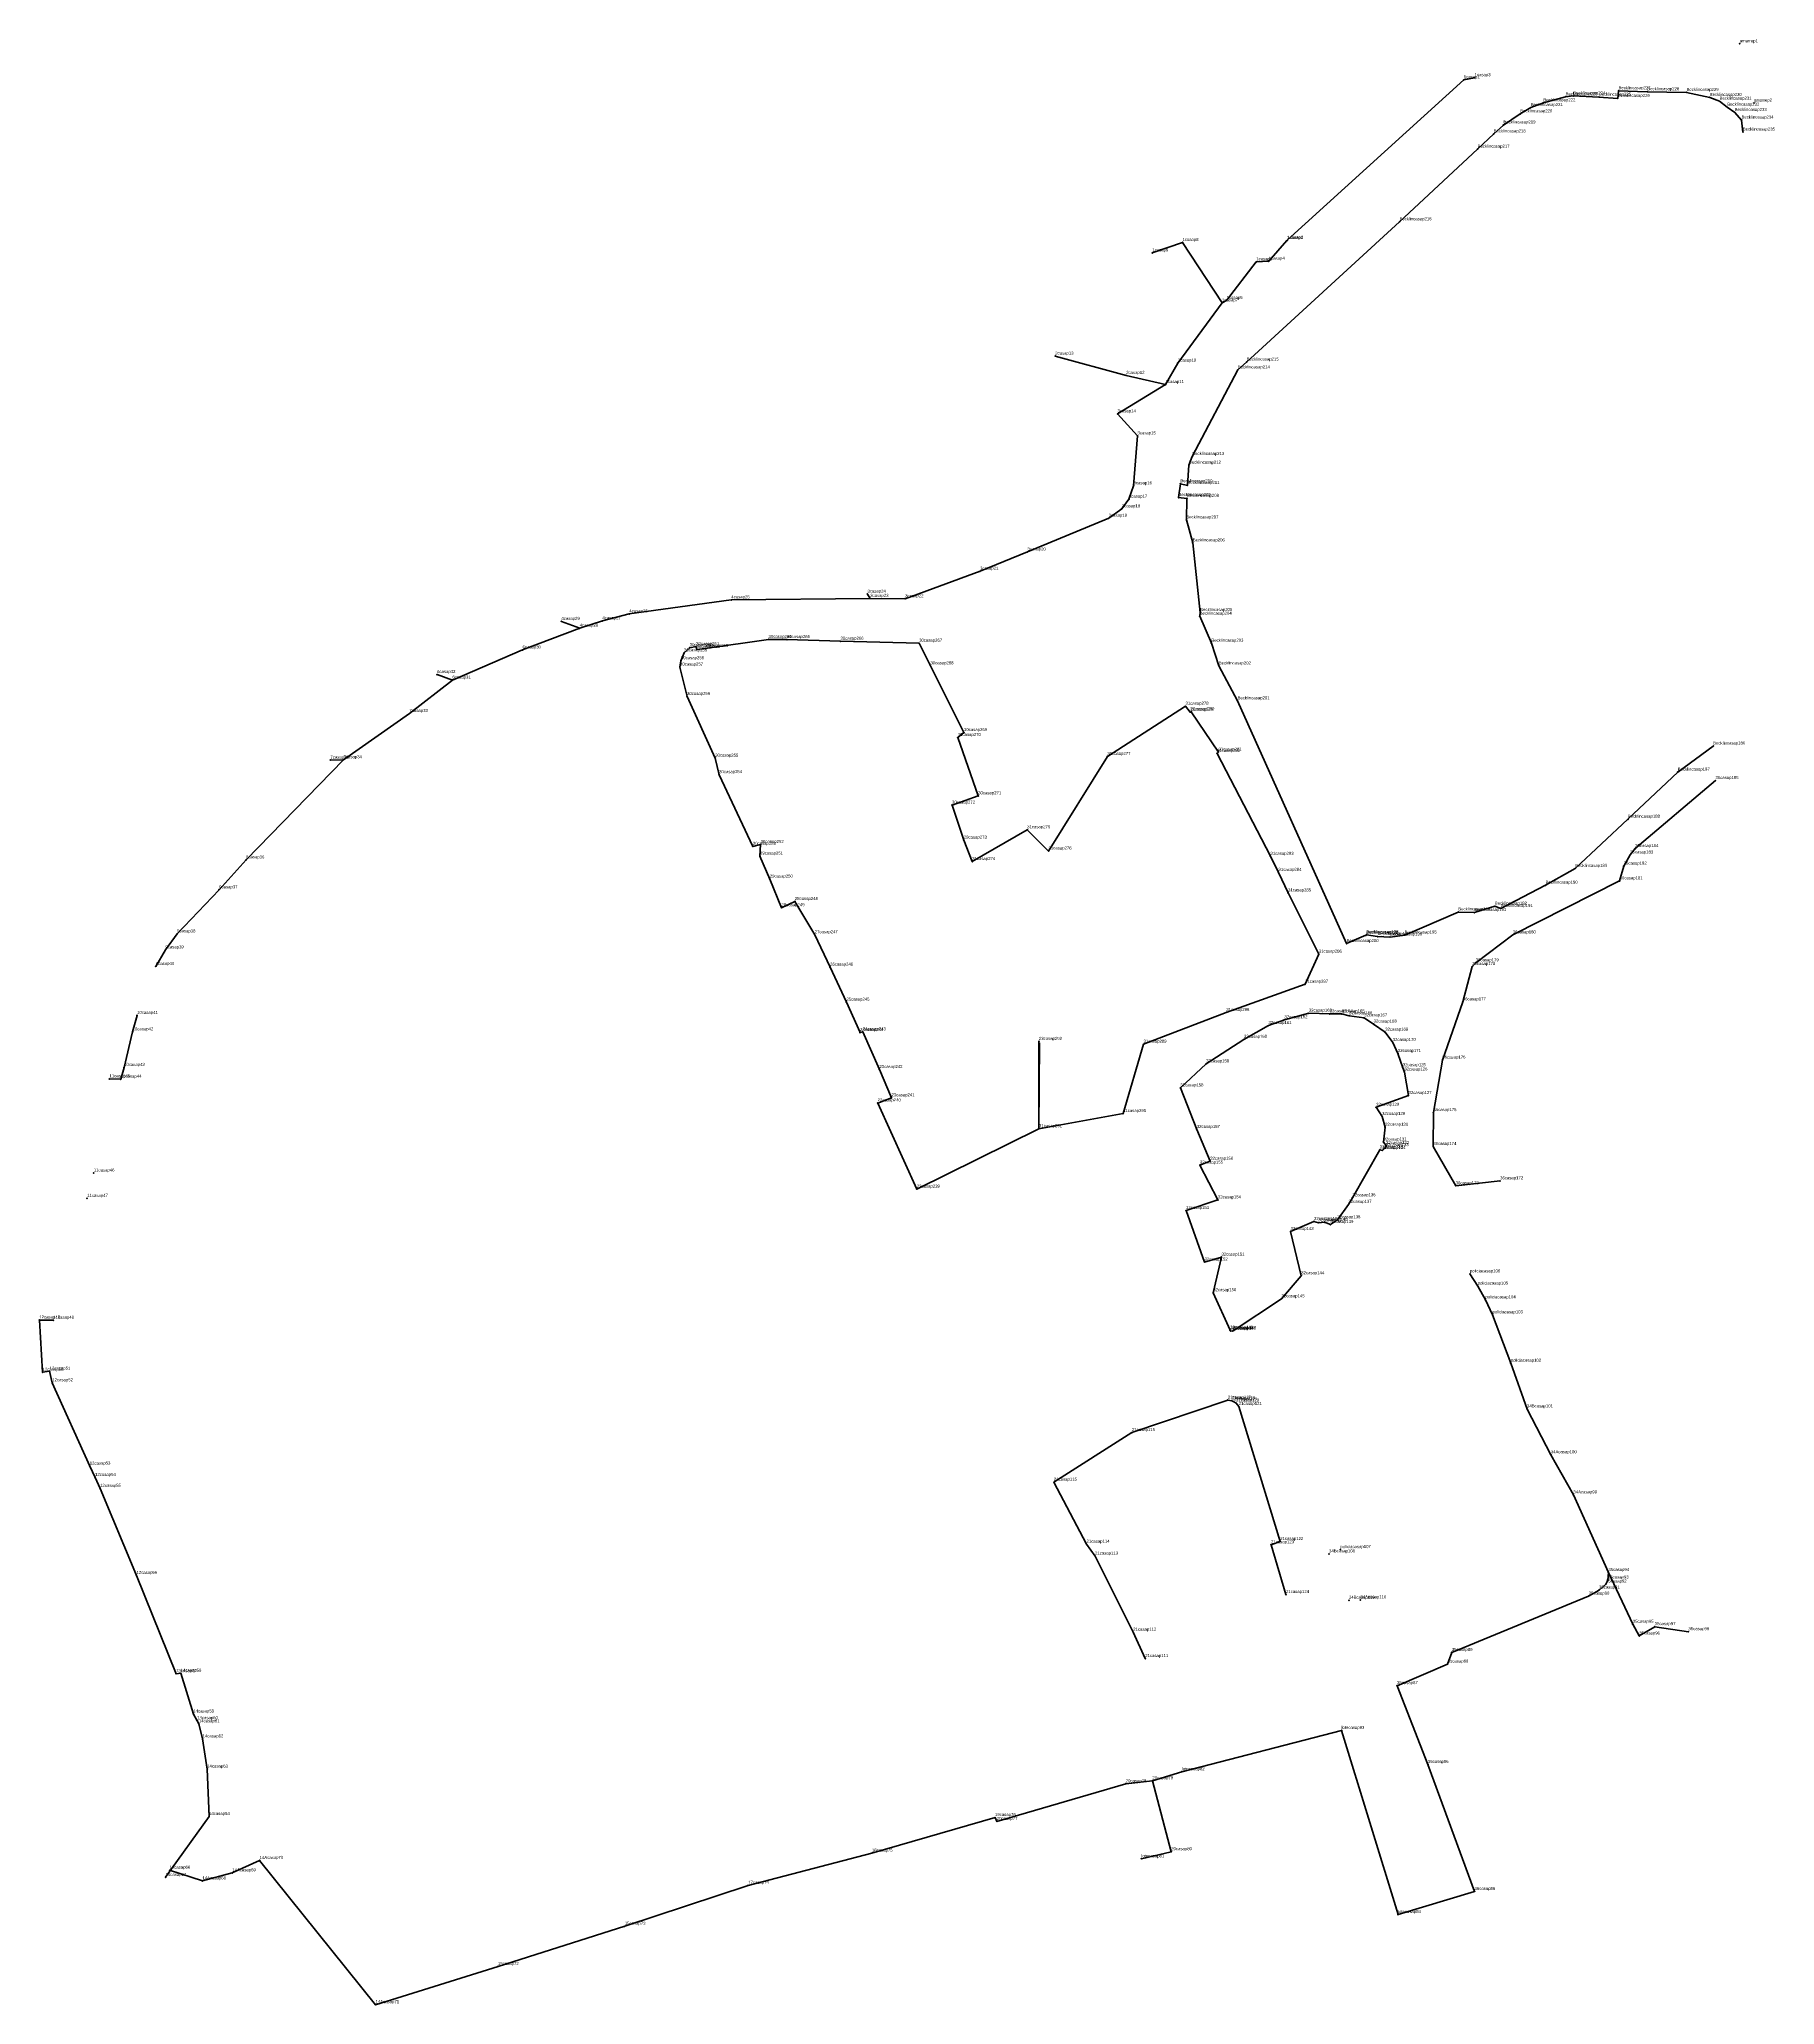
# Model space of a CAD drawing. Header units: millimetres. Extents: x 571067 to 574890, y 1333625 to 1334622.
# Drawn here: x 573800.6 to 574087.1, y 1334297.7 to 1334622.1 of the extents above; entities that cross this region are included whole.
import ezdxf

# ---------------------------------------------------------------- set-up
doc = ezdxf.new("R2010")
doc.units = ezdxf.units.MM
for name, color, linetype, lineweight in [('Line', 250, 'Continuous', 100), ('Point', 5, 'Continuous', 100), ('Point_Name', 1, 'Continuous', 100)]:
    doc.layers.add(name, color=color, linetype=linetype, lineweight=lineweight)
doc.styles.get("Standard").update_dxf_attribs({"font": 'arial.ttf'})

msp = doc.modelspace()

# ---------------------------------------------------------------- linework, layer by layer
at = {"layer": 'Line', "color": 0, "lineweight": 40}
for points in [[(573978.62, 1334560.26), (573986.55, 1334565.1)], [(573914.87, 1334529.55), (573937.79, 1334529.81)]]:
    msp.add_lwpolyline(points, dxfattribs=at)
for points in [[(574037.57, 1334615.76, 0), (574035.77, 1334615.4, 0), (574006.65, 1334588.92, 0), (574006.59, 1334588.88, 0), (574003.58, 1334585.45, 0), (574001.52, 1334585.36, 0), (573996.62, 1334578.99, 0), (573995.87, 1334578.57, 0), (573989.35, 1334588.56, 0), (573984.36, 1334586.84, 0)], [(574023.61, 1334473.91, 0), (574021.55, 1334473.97, 0), (574019.73, 1334474.28, 0), (574019.63, 1334474.2, 0), (574016.44, 1334472.83, 0), (573998.44, 1334512.89, 0), (573995.35, 1334518.65, 0), (573994.12, 1334522.41, 0), (573992.19, 1334526.86, 0), (573992.28, 1334527.46, 0), (573991.05, 1334538.96, 0), (573989.99, 1334542.75, 0), (573990.08, 1334546.32, 0), (573988.7, 1334546.45, 0), (573989.01, 1334548.73, 0), (573990.17, 1334548.46, 0), (573990.41, 1334551.8, 0), (573990.96, 1334553.23, 0), (573998.48, 1334567.51, 0), (573999.93, 1334568.82, 0), (574025.17, 1334591.97, 0), (574038.06, 1334603.97, 0), (574040.71, 1334606.47, 0), (574042.33, 1334607.95, 0), (574045.1, 1334609.77, 0), (574046.83, 1334610.82, 0), (574048.92, 1334611.62, 0), (574052.58, 1334612.61, 0), (574053.86, 1334612.76, 0), (574058.08, 1334612.55, 0), (574061.2, 1334612.34, 0), (574061.32, 1334613.61, 0), (574066.07, 1334613.44, 0), (574072.56, 1334613.33, 0), (574076.39, 1334612.5, 0), (574077.99, 1334611.88, 0), (574079.28, 1334610.89, 0), (574080.5, 1334610.02, 0), (574081.63, 1334608.77, 0), (574081.85, 1334606.79, 0)], [(573995.87, 1334578.57, 0), (573988.56, 1334568.64, 0), (573986.55, 1334565.1, 0), (573980.04, 1334566.62, 0), (573968.33, 1334569.81, 0)], [(573978.62, 1334560.26, 0), (573981.92, 1334556.62, 0), (573981.27, 1334548.39, 0), (573980.49, 1334546.18, 0), (573979.32, 1334544.6, 0), (573977.16, 1334543.03, 0), (573963.76, 1334537.47, 0), (573955.93, 1334534.3, 0), (573943.56, 1334529.75, 0), (573937.79, 1334529.81, 0), (573937.35, 1334530.52, 0)], [(573914.87, 1334529.55, 0), (573898.03, 1334527.24, 0), (573893.59, 1334526.1, 0), (573889.85, 1334524.87, 0), (573886.82, 1334526.01, 0)], [(573889.85, 1334524.87, 0), (573880.41, 1334521.29, 0), (573868.83, 1334516.32, 0), (573866.31, 1334517.23, 0)], [(573945.49, 1334432.29, 0), (573945.49, 1334432.29, 0), (573939.04, 1334446.51, 0), (573941.31, 1334447.36, 0), (573939.32, 1334452.02, 0), (573936.58, 1334458.26, 0), (573936.13, 1334458.14, 0), (573933.87, 1334463.15, 0), (573931.17, 1334468.93, 0), (573928.64, 1334474.29, 0), (573925.36, 1334479.78, 0), (573923.16, 1334478.75, 0), (573921.22, 1334483.48, 0), (573919.6, 1334487.27, 0), (573919.71, 1334489.19, 0), (573918.42, 1334488.88, 0), (573912.86, 1334500.71, 0), (573912.21, 1334503.44, 0), (573907.57, 1334513.62, 0), (573906.4, 1334518.47, 0), (573906.56, 1334519.52, 0), (573907.08, 1334520.8, 0), (573908, 1334521.67, 0), (573909.06, 1334521.84, 0), (573909.13, 1334521.36, 0), (573910.57, 1334521.53, 0), (573921.01, 1334523.03, 0), (573924.04, 1334523, 0), (573932.89, 1334522.73, 0), (573945.87, 1334522.41, 0), (573947.74, 1334518.68, 0), (573953.28, 1334507.65, 0), (573952.25, 1334506.84, 0), (573952.25, 1334506.84, 0)], [(573868.83, 1334516.32, 0), (573861.75, 1334510.8, 0), (573850.87, 1334503.17, 0), (573848.69, 1334503.12, 0)], [(573976.95, 1334503.72, 0), (573989.84, 1334512, 0), (573990.59, 1334511.03, 0), (573990.8, 1334511.09, 0), (573995.28, 1334504.44, 0), (573995.06, 1334504.22, 0), (574003.87, 1334487.23, 0), (574005.18, 1334484.58, 0), (574006.77, 1334481.19, 0), (574011.85, 1334471.09, 0), (574009.57, 1334466.11, 0), (573996.58, 1334461.46, 0), (573982.91, 1334456.21, 0), (573979.53, 1334444.76, 0)], [(573952.25, 1334506.84, 0), (573955.62, 1334497.21, 0), (573951.3, 1334495.68, 0), (573953.24, 1334489.91, 0)], [(574076.95, 1334505.44, 0), (574071.1, 1334501.13, 0), (574062.87, 1334493.35, 0), (574054.17, 1334485.24, 0), (574049.29, 1334482.47, 0), (574041.88, 1334478.63, 0), (574040.91, 1334479, 0), (574037.52, 1334477.95, 0), (574034.87, 1334478.04, 0), (574026.02, 1334474.24, 0), (574023.61, 1334473.91, 0)], [(573850.87, 1334503.17, 0), (573834.77, 1334486.63, 0)], [(573954.63, 1334486.36, 0), (573963.71, 1334491.62, 0), (573967.23, 1334488.11, 0), (573976.95, 1334503.72, 0)], [(574041.77, 1334433.66, 0), (574034.44, 1334432.84, 0), (574030.75, 1334439.33, 0), (574030.76, 1334444.92, 0), (574032.25, 1334453.6, 0), (574035.61, 1334463.2, 0), (574037.17, 1334469.03, 0), (574037.74, 1334469.65, 0), (574043.86, 1334474.26, 0), (574061.5, 1334483.18, 0), (574062.17, 1334485.61, 0), (574063.24, 1334487.45, 0), (574064.08, 1334488.5, 0), (574077.32, 1334499.73, 0)], [(573953.24, 1334489.91, 0), (573954.63, 1334486.36, 0)], [(573834.77, 1334486.63, 0), (573830.33, 1334481.7, 0), (573823.39, 1334474.42, 0), (573821.46, 1334471.78, 0)], [(573821.46, 1334471.78, 0), (573819.87, 1334469.06, 0)], [(573816.79, 1334460.97, 0), (573816.03, 1334458.24, 0), (573814.64, 1334452.39, 0), (573814.09, 1334450.43, 0), (573812.22, 1334450.5, 0)], [(574025.71, 1334452.34, 0), (574025.97, 1334451.62, 0), (574026.65, 1334447.73, 0), (574021.31, 1334445.8, 0), (574022.29, 1334444.29, 0), (574022.79, 1334442.5, 0), (574022.52, 1334440.07, 0), (574022.95, 1334439.47, 0), (574022.86, 1334439.14, 0), (574022.35, 1334438.68, 0), (574021.93, 1334438.79, 0), (574017.4, 1334430.87, 0), (574016.75, 1334429.78, 0), (574014.91, 1334427.24, 0), (574013.75, 1334426.45, 0), (574012.76, 1334426.82, 0), (574011.79, 1334426.75, 0), (574011.05, 1334426.96, 0), (574007.19, 1334425.31, 0), (574008.95, 1334418, 0), (574005.7, 1334414.19, 0), (573997.72, 1334408.91, 0), (573997.64, 1334408.86, 0), (573997.3, 1334408.89, 0), (573997.2, 1334409, 0), (573994.42, 1334415.2, 0), (573995.78, 1334421.07, 0), (573993, 1334420.25, 0), (573989.93, 1334428.75, 0), (573995.19, 1334430.52, 0), (573992.23, 1334436.26, 0), (573993.91, 1334436.89, 0), (573991.71, 1334442.14, 0), (573989, 1334448.99, 0), (573993.25, 1334452.97, 0), (573999.49, 1334457.02, 0), (574003.53, 1334459.29, 0), (574006.17, 1334460.25, 0), (574010.2, 1334461.34, 0), (574013.64, 1334461.21, 0), (574015.6, 1334461.21, 0), (574016.88, 1334460.92, 0), (574019.33, 1334460.55, 0), (574020.9, 1334459.54, 0), (574022.8, 1334458.19, 0), (574024.04, 1334456.5, 0), (574024.9, 1334454.69, 0)], [(573965.66, 1334442.27, 0), (573965.64, 1334456.68, 0)], [(573979.53, 1334444.76, 0), (573965.66, 1334442.27, 0), (573965.76, 1334456.43, 0)], [(574025.71, 1334452.34, 0), (574024.9, 1334454.69, 0)], [(573965.66, 1334442.27, 0), (573945.49, 1334432.29, 0)], [(574059.65, 1334369, 0), (574053.88, 1334381.81, 0), (574050.15, 1334388.45, 0), (574046.22, 1334396, 0), (574043.54, 1334403.55, 0), (574040.52, 1334411.54, 0), (574039.34, 1334414.01, 0), (574038.08, 1334416.29, 0), (574036.78, 1334418.3, 0)], [(573802.95, 1334410.65, 0), (573800.65, 1334410.69, 0), (573801.19, 1334402.06, 0), (573802.35, 1334402.24, 0), (573802.79, 1334400.33, 0), (573808.97, 1334386.58, 0), (573809.85, 1334384.7, 0), (573810.69, 1334382.9, 0), (573816.68, 1334368.53, 0), (573823.23, 1334352.31, 0), (573823.98, 1334352.37, 0), (573826.07, 1334345.65, 0), (573826.71, 1334344.55, 0), (573826.98, 1334344.02, 0), (573827.6, 1334341.53, 0), (573828.36, 1334336.56, 0), (573828.66, 1334328.73, 0), (573821.46, 1334318.7, 0)], [(573983.19, 1334354.8, 0), (573981.21, 1334359.15, 0), (573974.91, 1334371.72, 0), (573973.51, 1334373.68, 0), (573968.11, 1334383.91, 0), (573981, 1334392.1, 0), (573996.83, 1334397.46, 0), (573997.48, 1334397.37, 0), (573997.82, 1334397.2, 0), (573998.18, 1334396.97, 0), (573998.63, 1334396.42, 0), (574005.48, 1334374.13, 0), (574003.96, 1334373.59, 0), (574006.43, 1334365.37, 0)], [(574024.93, 1334312.54, 0), (574037.55, 1334316.36, 0), (574029.85, 1334337.33, 0), (574024.76, 1334350.33, 0), (574033.11, 1334353.9, 0), (574033.8, 1334355.81, 0), (574056.39, 1334365.11, 0), (574058.1, 1334366.11, 0), (574059.24, 1334367.11, 0), (574059.56, 1334367.77, 0), (574059.65, 1334369, 0), (574063.68, 1334360.46, 0), (574064.73, 1334358.53, 0), (574067.3, 1334360.07, 0), (574072.87, 1334359.24, 0)], [(573989.23, 1334336.12, 0), (574015.6, 1334342.94, 0), (574024.93, 1334312.54, 0)], [(573822.14, 1334319.87, 0), (573827.57, 1334318.1, 0), (573832.5, 1334319.43, 0), (573837.01, 1334321.49, 0), (573856.15, 1334297.67, 0), (573876.36, 1334303.98, 0), (573897.29, 1334310.61, 0), (573897.29, 1334310.61, 0), (573917.65, 1334317.37, 0), (573938.08, 1334322.69, 0), (573958.4, 1334328.56, 0), (573958.7, 1334327.92, 0), (573979.97, 1334334.13, 0), (573984.38, 1334334.64, 0), (573987.49, 1334322.92, 0), (573982.57, 1334321.75, 0)], [(573989.23, 1334336.12, 0), (573984.38, 1334334.64, 0)]]:
    msp.add_polyline3d(points, dxfattribs=at)
at = {"layer": 'Line'}
for points in [[(573834.77, 1334486.63, 0), (573834.77, 1334486.63, 0)], [(573954.63, 1334486.36, 0), (573954.63, 1334486.36, 0)], [(573830.33, 1334481.7, 0), (573830.33, 1334481.7, 0)], [(573809.64, 1334434.95, 0), (573809.64, 1334434.95, 0)], [(574053.88, 1334381.81, 0), (574053.88, 1334381.81, 0)], [(573821.46, 1334318.7, 0), (573821.46, 1334318.7, 0)]]:
    msp.add_polyline3d(points, dxfattribs=at)
at = {"layer": 'Point', "color": 0, "lineweight": 40}
for p in [(574081.34, 1334621.35, 388.97), (574035.77, 1334615.4, 395.13), (574037.57, 1334615.76, 394.59), (574052.58, 1334612.61, 393.08), (574053.86, 1334612.76, 393.11), (574058.08, 1334612.55, 392.47), (574061.2, 1334612.34, 392.01), (574061.32, 1334613.61, 392.1), (574066.07, 1334613.44, 391.68), (574072.56, 1334613.33, 390.02), (574076.39, 1334612.5, 389.66), (574045.1, 1334609.77, 394.2), (574046.83, 1334610.82, 393.89), (574048.92, 1334611.62, 393.61), (574077.99, 1334611.88, 389.6), (574079.28, 1334610.89, 389.36), (574080.5, 1334610.02, 389.36), (574083.66, 1334611.56, 389.4), (574040.71, 1334606.47, 394.98), (574042.33, 1334607.95, 394.74), (574081.63, 1334608.77, 389.52), (574081.85, 1334606.79, 389.24), (574038.06, 1334603.97, 395.48), (574025.17, 1334591.97, 395.74), (573984.36, 1334586.84, 397.9), (573989.35, 1334588.56, 397.78), (574006.59, 1334588.88, 396.52), (574006.65, 1334588.92, 396.51), (574001.52, 1334585.36, 396.68), (574003.58, 1334585.45, 396.4), (573995.87, 1334578.57, 396.99), (573996.62, 1334578.99, 396.91), (573968.33, 1334569.81, 398.62), (573988.56, 1334568.64, 397.52), (573998.48, 1334567.51, 397.02), (573999.93, 1334568.82, 396.83), (573980.04, 1334566.62, 398.33), (573986.55, 1334565.1, 397.97), (573978.62, 1334560.26, 398.44), (573981.92, 1334556.62, 398.44), (573990.41, 1334551.8, 398.53), (573990.96, 1334553.23, 398.28), (573981.27, 1334548.39, 398.85), (573989.01, 1334548.73, 403.74), (573990.17, 1334548.46, 403.68), (573979.32, 1334544.6, 399.15), (573980.49, 1334546.18, 398.94), (573988.7, 1334546.45, 403.42), (573990.08, 1334546.32, 403.35), (573977.16, 1334543.03, 399.22), (573989.99, 1334542.75, 403.68), (573991.05, 1334538.96, 403.81), (573955.93, 1334534.3, 399.17), (573963.76, 1334537.47, 399.23), (573914.87, 1334529.55, 396.83), (573937.35, 1334530.52, 398.93), (573937.79, 1334529.81, 398.52), (573943.56, 1334529.75, 398.85), (573886.82, 1334526.01, 394.81), (573889.85, 1334524.87, 394.91), (573893.59, 1334526.1, 395.25), (573898.03, 1334527.24, 395.49), (573992.19, 1334526.86, 404.2), (573992.28, 1334527.46, 404.37), (573880.41, 1334521.29, 395), (573908, 1334521.67, 396.17), (573909.06, 1334521.84, 396.17), (573909.13, 1334521.36, 396.12), (573910.57, 1334521.53, 396.8), (573921.01, 1334523.03, 397.06), (573924.04, 1334523, 397.78), (573932.89, 1334522.73, 398.11), (573945.87, 1334522.41, 399.27), (573994.12, 1334522.41, 404.01), (573906.4, 1334518.47, 396.09), (573906.56, 1334519.52, 396.03), (573907.08, 1334520.8, 396.33), (573947.74, 1334518.68, 399.42), (573995.35, 1334518.65, 404.47), (573866.31, 1334517.23, 395.61), (573868.83, 1334516.32, 394.55), (573907.57, 1334513.62, 396.2), (573989.84, 1334512, 400.5), (573998.44, 1334512.89, 404.64), (573861.75, 1334510.8, 394.63), (573990.59, 1334511.03, 400.41), (573990.8, 1334511.09, 400.34), (573952.25, 1334506.84, 399.13), (573953.28, 1334507.65, 398.54), (574076.95, 1334505.44, 396.73), (573848.69, 1334503.12, 394.68), (573850.87, 1334503.17, 394.59), (573912.21, 1334503.44, 397.66), (573976.95, 1334503.72, 400.72), (573995.06, 1334504.22, 400.86), (573995.28, 1334504.44, 400.76), (573912.86, 1334500.71, 396.96), (574071.1, 1334501.13, 398.09), (574077.32, 1334499.73, 396.57), (573951.3, 1334495.68, 399.28), (573955.62, 1334497.21, 398.64), (574062.87, 1334493.35, 399.29), (573918.42, 1334488.88, 397.46), (573919.71, 1334489.19, 397.17), (573953.24, 1334489.91, 399.95), (573963.71, 1334491.62, 399.51), (573834.77, 1334486.63, 395.05), (573919.6, 1334487.27, 396.72), (573954.63, 1334486.36, 399.87), (573967.23, 1334488.11, 399.68), (574003.87, 1334487.23, 401.71), (574062.17, 1334485.61, 400.3), (574063.24, 1334487.45, 399.93), (574064.08, 1334488.5, 399.54), (573921.22, 1334483.48, 396.79), (574005.18, 1334484.58, 401.91), (574049.29, 1334482.47, 401.18), (574054.17, 1334485.24, 400.61), (574061.5, 1334483.18, 400.71), (573830.33, 1334481.7, 395.1), (573925.36, 1334479.78, 397.44), (574006.77, 1334481.19, 402.04), (573923.16, 1334478.75, 397.08), (574034.87, 1334478.04, 402.83), (574037.52, 1334477.95, 402.12), (574040.91, 1334479, 402.05), (574041.88, 1334478.63, 401.86), (573823.39, 1334474.42, 395.56), (573928.64, 1334474.29, 397.51), (574016.44, 1334472.83, 402), (574019.63, 1334474.2, 402.04), (574019.73, 1334474.28, 402.08), (574021.55, 1334473.97, 402.27), (574023.61, 1334473.91, 402.67), (574026.02, 1334474.24, 402.84), (574043.86, 1334474.26, 401.95), (573821.46, 1334471.78, 395.72), (574011.85, 1334471.09, 402.32), (574037.74, 1334469.65, 402.39), (573819.87, 1334469.06, 395.79), (573931.17, 1334468.93, 397.67), (574037.17, 1334469.03, 402.42), (573933.87, 1334463.15, 397.96), (574009.57, 1334466.11, 402.31), (574035.61, 1334463.2, 402.51), (573816.79, 1334460.97, 395.85), (573996.58, 1334461.46, 401.86), (574006.17, 1334460.25, 401.7), (574010.2, 1334461.34, 401.65), (574013.64, 1334461.21, 402.02), (574015.6, 1334461.21, 402.22), (574016.88, 1334460.92, 402.31), (574019.33, 1334460.55, 402.35), (573816.03, 1334458.24, 395.88), (573936.13, 1334458.14, 398.15), (573936.58, 1334458.26, 398.15), (573965.64, 1334456.68, 401.07), (573999.49, 1334457.02, 401.59), (574003.53, 1334459.29, 401.7), (574020.9, 1334459.54, 402.48), (574022.8, 1334458.19, 402.46), (574024.04, 1334456.5, 402.46), (573982.91, 1334456.21, 401.28), (574024.9, 1334454.69, 402.58), (574032.25, 1334453.6, 401.99), (573812.22, 1334450.5, 396.21), (573814.09, 1334450.43, 396.16), (573814.64, 1334452.39, 395.77), (573939.32, 1334452.02, 398.18), (573993.25, 1334452.97, 401.46), (574025.71, 1334452.34, 402.69), (574025.97, 1334451.62, 402.66), (573941.31, 1334447.36, 397.91), (573989, 1334448.99, 401.91), (574026.65, 1334447.73, 402.87), (573939.04, 1334446.51, 398.27), (573979.53, 1334444.76, 401.24), (574021.31, 1334445.8, 402.81), (574022.29, 1334444.29, 402.78), (574030.76, 1334444.92, 401.9), (573965.66, 1334442.27, 402.26), (573991.71, 1334442.14, 402.75), (574022.79, 1334442.5, 402.89), (574021.93, 1334438.79, 403.01), (574022.35, 1334438.68, 403.22), (574022.52, 1334440.07, 403.07), (574022.86, 1334439.14, 403.01), (574022.95, 1334439.47, 403.05), (574030.75, 1334439.33, 405.87), (573809.64, 1334434.95, 397.43), (573992.23, 1334436.26, 402.38), (573993.91, 1334436.89, 403.23), (573808.54, 1334430.77, 397.58), (573945.49, 1334432.29, 399.02), (573995.19, 1334430.52, 403.08), (574017.4, 1334430.87, 404.97), (574034.44, 1334432.84, 403.41), (574041.77, 1334433.66, 404.31), (573989.93, 1334428.75, 401.66), (574014.91, 1334427.24, 401.42), (574016.75, 1334429.78, 405.08), (574007.19, 1334425.31, 402.55), (574011.05, 1334426.96, 402.86), (574011.79, 1334426.75, 402.8), (574012.76, 1334426.82, 402.79), (574013.75, 1334426.45, 401.32), (573995.78, 1334421.07, 401.94), (573993, 1334420.25, 401.64), (574008.95, 1334418, 401.92), (574036.78, 1334418.3, 403.63), (573994.42, 1334415.2, 401.51), (574038.08, 1334416.29, 403.97), (574005.7, 1334414.19, 402.2), (574039.34, 1334414.01, 403.99), (574040.52, 1334411.54, 404), (573800.65, 1334410.69, 398.82), (573802.95, 1334410.65, 398.65), (573997.2, 1334409, 401.67), (573997.3, 1334408.89, 401.7), (573997.64, 1334408.86, 401.91), (573997.72, 1334408.91, 401.91), (573801.19, 1334402.06, 399.17), (573802.35, 1334402.24, 398.99), (574043.54, 1334403.55, 404.22), (573802.79, 1334400.33, 399.21), (573996.83, 1334397.46, 401.44), (573997.48, 1334397.37, 401.55), (573997.82, 1334397.2, 401.57), (573998.18, 1334396.97, 401.72), (573998.63, 1334396.42, 401.76), (574046.22, 1334396, 404.3), (573981, 1334392.1, 400.68), (574050.15, 1334388.45, 404.65), (573808.97, 1334386.58, 400.57), (573809.85, 1334384.7, 400.64), (573810.69, 1334382.9, 400.47), (573968.11, 1334383.91, 400.37), (574053.88, 1334381.81, 405), (573973.51, 1334373.68, 400.64), (574003.96, 1334373.59, 402.34), (574005.48, 1334374.13, 402.36), (574013.54, 1334372.07, 402.05), (574015.42, 1334372.78, 403.36), (573974.91, 1334371.72, 400.03), (574059.65, 1334369, 404), (573816.68, 1334368.53, 401.74), (574058.1, 1334366.11, 404.1), (574059.24, 1334367.11, 404.1), (574059.56, 1334367.77, 403.97), (574006.43, 1334365.37, 402.02), (574016.82, 1334364.43, 402.11), (574018.72, 1334364.49, 403.46), (574056.39, 1334365.11, 405.01), (573981.21, 1334359.15, 401.52), (574063.68, 1334360.46, 403.98), (574067.3, 1334360.07, 404.74), (574072.87, 1334359.24, 405.64), (574064.73, 1334358.53, 403.93), (573983.19, 1334354.8, 402.53), (574033.11, 1334353.9, 403.33), (574033.8, 1334355.81, 403.8), (573823.23, 1334352.31, 402.55), (573823.98, 1334352.37, 402.06), (574024.76, 1334350.33, 403.8), (573826.07, 1334345.65, 401.94), (573826.71, 1334344.55, 401.93), (573826.98, 1334344.02, 402.02), (574015.6, 1334342.94, 404.53), (573827.6, 1334341.53, 402.09), (573828.36, 1334336.56, 402.29), (574029.85, 1334337.33, 404.36), (573979.97, 1334334.13, 402.18), (573984.38, 1334334.64, 402.42), (573989.23, 1334336.12, 402.53), (573828.66, 1334328.73, 402.43), (573958.4, 1334328.56, 401.86), (573958.7, 1334327.92, 402.12), (573837.01, 1334321.49, 402.71), (573938.08, 1334322.69, 401.32), (573982.57, 1334321.75, 402.79), (573987.49, 1334322.92, 403.02), (573821.5, 1334318.68, 403.4), (573822.14, 1334319.87, 403.36), (573827.57, 1334318.1, 402.92), (573832.5, 1334319.43, 402.32), (573917.65, 1334317.37, 400.83), (574037.55, 1334316.36, 404.63), (573897.29, 1334310.61, 401.08), (574024.93, 1334312.54, 404.77), (573876.36, 1334303.98, 401.72), (573856.15, 1334297.67, 402.61)]:
    msp.add_point(p, dxfattribs=at)

# ---------------------------------------------------------------- texts
at = {"layer": 'Point_Name', "color": 0, "lineweight": 40}
for s, p in [('amarrep1', (574081.34, 1334621.6)), ('1casap1', (574035.77, 1334615.65)), ('1casap3', (574037.57, 1334616.01)), ('Becklincasap222', (574048.92, 1334611.87)), ('Becklincasap223', (574052.58, 1334612.86)), ('Becklincasap224', (574053.86, 1334613.01)), ('Becklincasap225', (574058.08, 1334612.8)), ('Becklincasap226', (574061.2, 1334612.59)), ('Becklincasap227', (574061.32, 1334613.86)), ('Becklincasap228', (574066.07, 1334613.69)), ('Becklincasap229', (574072.56, 1334613.58)), ('Becklincasap230', (574076.39, 1334612.75)), ('Becklincasap231', (574077.99, 1334612.13)), ('amarrep2', (574083.66, 1334611.81)), ('Becklincasap220', (574045.1, 1334610.02)), ('Becklincasap221', (574046.83, 1334611.07)), ('Becklincasap232', (574079.28, 1334611.14)), ('Becklincasap233', (574080.5, 1334610.27)), ('Becklincasap234', (574081.63, 1334609.02)), ('Becklincasap218', (574040.71, 1334606.72)), ('Becklincasap219', (574042.33, 1334608.2)), ('Becklincasap235', (574081.85, 1334607.04)), ('Becklincasap217', (574038.06, 1334604.22)), ('Becklincasap216', (574025.17, 1334592.22)), ('1casap3', (574006.59, 1334589.13)), ('1casap2', (574006.65, 1334589.17)), ('1casap9', (573984.36, 1334587.09)), ('1casap8', (573989.35, 1334588.81)), ('1casap4', (574003.58, 1334585.7)), ('1casap5', (574001.52, 1334585.61)), ('1casap6', (573996.62, 1334579.24)), ('1casap7', (573995.87, 1334578.82)), ('2casap13', (573968.33, 1334570.06)), ('2casap12', (573980.04, 1334566.87)), ('2casap10', (573988.56, 1334568.89)), ('Becklincasap214', (573998.48, 1334567.76)), ('Becklincasap215', (573999.93, 1334569.07)), ('2casap11', (573986.55, 1334565.35)), ('3casap14', (573978.62, 1334560.51)), ('3casap15', (573981.92, 1334556.87)), ('Becklincasap213', (573990.96, 1334553.48)), ('Becklincasap212', (573990.41, 1334552.05)), ('3casap16', (573981.27, 1334548.64)), ('Becklincasap210', (573989.01, 1334548.98)), ('Becklincasap211', (573990.17, 1334548.71)), ('3casap18', (573979.32, 1334544.85)), ('3casap17', (573980.49, 1334546.43)), ('Becklincasap209', (573988.7, 1334546.7)), ('Becklincasap208', (573990.08, 1334546.57)), ('3casap19', (573977.16, 1334543.28)), ('Becklincasap207', (573989.99, 1334543)), ('3casap20', (573963.76, 1334537.72)), ('Becklincasap206', (573991.05, 1334539.21)), ('3casap21', (573955.93, 1334534.55)), ('3casap24', (573937.35, 1334530.77)), ('4casap26', (573898.03, 1334527.49)), ('4casap25', (573914.87, 1334529.8)), ('3casap23', (573937.79, 1334530.06)), ('3casap22', (573943.56, 1334530)), ('Becklincasap205', (573992.28, 1334527.71)), ('4casap29', (573886.82, 1334526.26)), ('4casap28', (573889.85, 1334525.12)), ('4casap27', (573893.59, 1334526.35)), ('Becklincasap204', (573992.19, 1334527.11)), ('6casap30', (573880.41, 1334521.54)), ('30casap259', (573907.08, 1334521.05)), ('30casap260', (573908, 1334521.92)), ('30casap261', (573909.06, 1334522.09)), ('30casap262', (573909.13, 1334521.61)), ('30casap263', (573910.57, 1334521.78)), ('30casap264', (573921.01, 1334523.28)), ('30casap265', (573924.04, 1334523.25)), ('30casap266', (573932.89, 1334522.98)), ('30casap267', (573945.87, 1334522.66)), ('Becklincasap203', (573994.12, 1334522.66)), ('30casap257', (573906.4, 1334518.72)), ('30casap258', (573906.56, 1334519.77)), ('30casap268', (573947.74, 1334518.93)), ('Becklincasap202', (573995.35, 1334518.9)), ('6casap32', (573866.31, 1334517.48)), ('6casap31', (573868.83, 1334516.57)), ('7casap33', (573861.75, 1334511.05)), ('30casap256', (573907.57, 1334513.87)), ('31casap278', (573989.84, 1334512.25)), ('31casap279', (573990.59, 1334511.28)), ('31casap280', (573990.8, 1334511.34)), ('Becklincasap201', (573998.44, 1334513.14)), ('30casap269', (573953.28, 1334507.9)), ('30casap270', (573952.25, 1334507.09)), ('31casap281', (573995.28, 1334504.69)), ('Becklincasap186', (574076.95, 1334505.69)), ('7casap35', (573848.69, 1334503.37)), ('7casap34', (573850.87, 1334503.42)), ('30casap255', (573912.21, 1334503.69)), ('31casap277', (573976.95, 1334503.97)), ('31casap282', (573995.06, 1334504.47)), ('Becklincasap187', (574071.1, 1334501.38)), ('30casap254', (573912.86, 1334500.96)), ('36casap185', (574077.32, 1334499.98)), ('30casap272', (573951.3, 1334495.93)), ('30casap271', (573955.62, 1334497.46)), ('31casap275', (573963.71, 1334491.87)), ('Becklincasap188', (574062.87, 1334493.6)), ('30casap253', (573918.42, 1334489.13)), ('30casap252', (573919.71, 1334489.44)), ('29casap273', (573953.24, 1334490.16)), ('31casap276', (573967.23, 1334488.36)), ('36casap184', (574064.08, 1334488.75)), ('8casap36', (573834.77, 1334486.88)), ('29casap251', (573919.6, 1334487.52)), ('31casap274', (573954.63, 1334486.61)), ('31casap283', (574003.87, 1334487.48)), ('Becklincasap189', (574054.17, 1334485.49)), ('36casap182', (574062.17, 1334485.86)), ('36casap183', (574063.24, 1334487.7)), ('9casap37', (573830.33, 1334481.95)), ('29casap250', (573921.22, 1334483.73)), ('31casap284', (574005.18, 1334484.83)), ('Becklincasap190', (574049.29, 1334482.72)), ('36casap181', (574061.5, 1334483.43)), ('28casap249', (573923.16, 1334479)), ('28casap248', (573925.36, 1334480.03)), ('31casap285', (574006.77, 1334481.44)), ('Becklincasap192', (574040.91, 1334479.25)), ('Becklincasap191', (574041.88, 1334478.88)), ('Becklincasap194', (574034.87, 1334478.29)), ('Becklincasap193', (574037.52, 1334478.2)), ('9casap38', (573823.39, 1334474.67)), ('27casap247', (573928.64, 1334474.54)), ('Becklincasap200', (574016.44, 1334473.08)), ('Becklincasap199', (574019.63, 1334474.45)), ('Becklincasap198', (574019.73, 1334474.53)), ('Becklincasap197', (574021.55, 1334474.22)), ('Becklincasap196', (574023.61, 1334474.16)), ('Becklincasap195', (574026.02, 1334474.49)), ('36casap180', (574043.86, 1334474.51)), ('9casap40', (573819.87, 1334469.31)), ('9casap39', (573821.46, 1334472.03)), ('26casap246', (573931.17, 1334469.18)), ('31casap286', (574011.85, 1334471.34)), ('36casap178', (574037.17, 1334469.28)), ('36casap179', (574037.74, 1334469.9)), ('31casap287', (574009.57, 1334466.36)), ('25casap245', (573933.87, 1334463.4)), ('36casap177', (574035.61, 1334463.45)), ('10casap41', (573816.79, 1334461.22)), ('31casap288', (573996.58, 1334461.71)), ('32casap161', (574003.53, 1334459.54)), ('32casap162', (574006.17, 1334460.5)), ('32casap163', (574010.2, 1334461.59)), ('32casap164', (574013.64, 1334461.46)), ('32casap165', (574015.6, 1334461.46)), ('32casap166', (574016.88, 1334461.17)), ('32casap167', (574019.33, 1334460.8)), ('32casap168', (574020.9, 1334459.79)), ('10casap42', (573816.03, 1334458.49)), ('24casap244', (573936.13, 1334458.39)), ('24casap243', (573936.58, 1334458.51)), ('23casap292', (573965.64, 1334456.93)), ('31casap289', (573982.91, 1334456.46)), ('32casap160', (573999.49, 1334457.27)), ('32casap169', (574022.8, 1334458.44)), ('32casap170', (574024.04, 1334456.75)), ('10casap43', (573814.64, 1334452.64)), ('32casap159', (573993.25, 1334453.22)), ('32casap171', (574024.9, 1334454.94)), ('36casap176', (574032.25, 1334453.85)), ('11casap45', (573812.22, 1334450.75)), ('10casap44', (573814.09, 1334450.68)), ('23casap242', (573939.32, 1334452.27)), ('32casap125', (574025.71, 1334452.59)), ('32casap126', (574025.97, 1334451.87)), ('22casap240', (573939.04, 1334446.76)), ('23casap241', (573941.31, 1334447.61)), ('32casap158', (573989, 1334449.24)), ('32casap127', (574026.65, 1334447.98)), ('31casap290', (573979.53, 1334445.01)), ('32casap128', (574021.31, 1334446.05)), ('32casap129', (574022.29, 1334444.54)), ('36casap175', (574030.76, 1334445.17)), ('31casap291', (573965.66, 1334442.52)), ('32casap157', (573991.71, 1334442.39)), ('32casap131', (574022.52, 1334440.32)), ('32casap130', (574022.79, 1334442.75)), ('32casap132', (574022.95, 1334439.72)), ('32casap155', (573992.23, 1334436.51)), ('32casap156', (573993.91, 1334437.14)), ('32casap135', (574021.93, 1334439.04)), ('32casap134', (574022.35, 1334438.93)), ('32casap133', (574022.86, 1334439.39)), ('36casap174', (574030.75, 1334439.58)), ('11casap46', (573809.64, 1334435.2)), ('36casap172', (574041.77, 1334433.91)), ('11casap47', (573808.54, 1334431.02)), ('22casap239', (573945.49, 1334432.54)), ('32casap154', (573995.19, 1334430.77)), ('32casap137', (574016.75, 1334430.03)), ('32casap136', (574017.4, 1334431.12)), ('36casap173', (574034.44, 1334433.09)), ('32casap153', (573989.93, 1334429)), ('32casap142', (574011.05, 1334427.21)), ('32casap141', (574011.79, 1334427)), ('32casap140', (574012.76, 1334427.07)), ('32casap139', (574013.75, 1334426.7)), ('32casap138', (574014.91, 1334427.49)), ('32casap143', (574007.19, 1334425.56)), ('32casap152', (573993, 1334420.5)), ('32casap151', (573995.78, 1334421.32)), ('32casap144', (574008.95, 1334418.25)), ('policiacasap106', (574036.78, 1334418.55)), ('32casap150', (573994.42, 1334415.45)), ('32casap145', (574005.7, 1334414.44)), ('policiacasap105', (574038.08, 1334416.54)), ('policiacasap104', (574039.34, 1334414.26)), ('12casap49', (573800.65, 1334410.94)), ('11casap48', (573802.95, 1334410.9)), ('policiacasap103', (574040.52, 1334411.79)), ('32casap149', (573997.2, 1334409.25)), ('32casap148', (573997.3, 1334409.14)), ('32casap147', (573997.64, 1334409.11)), ('32casap146', (573997.72, 1334409.16)), ('12casap50', (573801.19, 1334402.31)), ('12casap51', (573802.35, 1334402.49)), ('policiacasap102', (574043.54, 1334403.8)), ('12casap52', (573802.79, 1334400.58)), ('21casap117', (573996.83, 1334397.71)), ('21casap118', (573997.48, 1334397.62)), ('21casap119', (573997.82, 1334397.45)), ('21casap120', (573998.18, 1334397.22)), ('21casap121', (573998.63, 1334396.67)), ('34Bcasap101', (574046.22, 1334396.25)), ('21casap116', (573981, 1334392.35)), ('34Acasap100', (574050.15, 1334388.7)), ('12casap53', (573808.97, 1334386.83)), ('12casap54', (573809.85, 1334384.95)), ('12casap55', (573810.69, 1334383.15)), ('21casap115', (573968.11, 1334384.16)), ('34Acasap99', (574053.88, 1334382.06)), ('21casap114', (573973.51, 1334373.93)), ('21casap113', (573974.91, 1334371.97)), ('21casap123', (574003.96, 1334373.84)), ('21casap122', (574005.48, 1334374.38)), ('34Bcasap108', (574013.54, 1334372.32)), ('policiacasap107', (574015.42, 1334373.03)), ('12casap56', (573816.68, 1334368.78)), ('35casap94', (574059.65, 1334369.25)), ('21casap124', (574006.43, 1334365.62)), ('35casap90', (574056.39, 1334365.36)), ('35casap91', (574058.1, 1334366.36)), ('35casap92', (574059.24, 1334367.36)), ('35casap93', (574059.56, 1334368.02)), ('34Bcasap109', (574016.82, 1334364.68)), ('34Acasap110', (574018.72, 1334364.74)), ('21casap112', (573981.21, 1334359.4)), ('35casap95', (574063.68, 1334360.71)), ('35casap96', (574064.73, 1334358.78)), ('35casap97', (574067.3, 1334360.32)), ('35casap98', (574072.87, 1334359.49)), ('35casap89', (574033.8, 1334356.06)), ('13casap57', (573823.23, 1334352.56)), ('14casap58', (573823.98, 1334352.62)), ('21casap111', (573983.19, 1334355.05)), ('35casap88', (574033.11, 1334354.15)), ('35casap87', (574024.76, 1334350.58)), ('14casap59', (573826.07, 1334345.9)), ('14casap60', (573826.71, 1334344.8)), ('14casap61', (573826.98, 1334344.27)), ('lotecasap83', (574015.6, 1334343.19)), ('14casap62', (573827.6, 1334341.78)), ('14casap63', (573828.36, 1334336.81)), ('lotecasap82', (573989.23, 1334336.37)), ('35casap86', (574029.85, 1334337.58)), ('20casap78', (573979.97, 1334334.38)), ('20casap79', (573984.38, 1334334.89)), ('14casap64', (573828.66, 1334328.98)), ('19casap76', (573958.4, 1334328.81)), ('20casap77', (573958.7, 1334328.17)), ('18casap75', (573938.08, 1334322.94)), ('20casap80', (573987.49, 1334323.17)), ('14casap66', (573822.14, 1334320.12)), ('14Acasap69', (573832.5, 1334319.68)), ('14Acasap70', (573837.01, 1334321.74)), ('lotecasap81', (573982.57, 1334322)), ('14casap67', (573821.5, 1334318.93)), ('14Acasap68', (573827.57, 1334318.35)), ('17casap74', (573917.65, 1334317.62)), ('35casap85', (574037.55, 1334316.61)), ('15casap73', (573897.29, 1334310.86)), ('lotecasap84', (574024.93, 1334312.79)), ('15casap72', (573876.36, 1334304.23)), ('14Acasap71', (573856.15, 1334297.92))]:
    msp.add_text(s, height=0.5, dxfattribs=at).set_placement(p)

doc.saveas('drawing.dxf')
